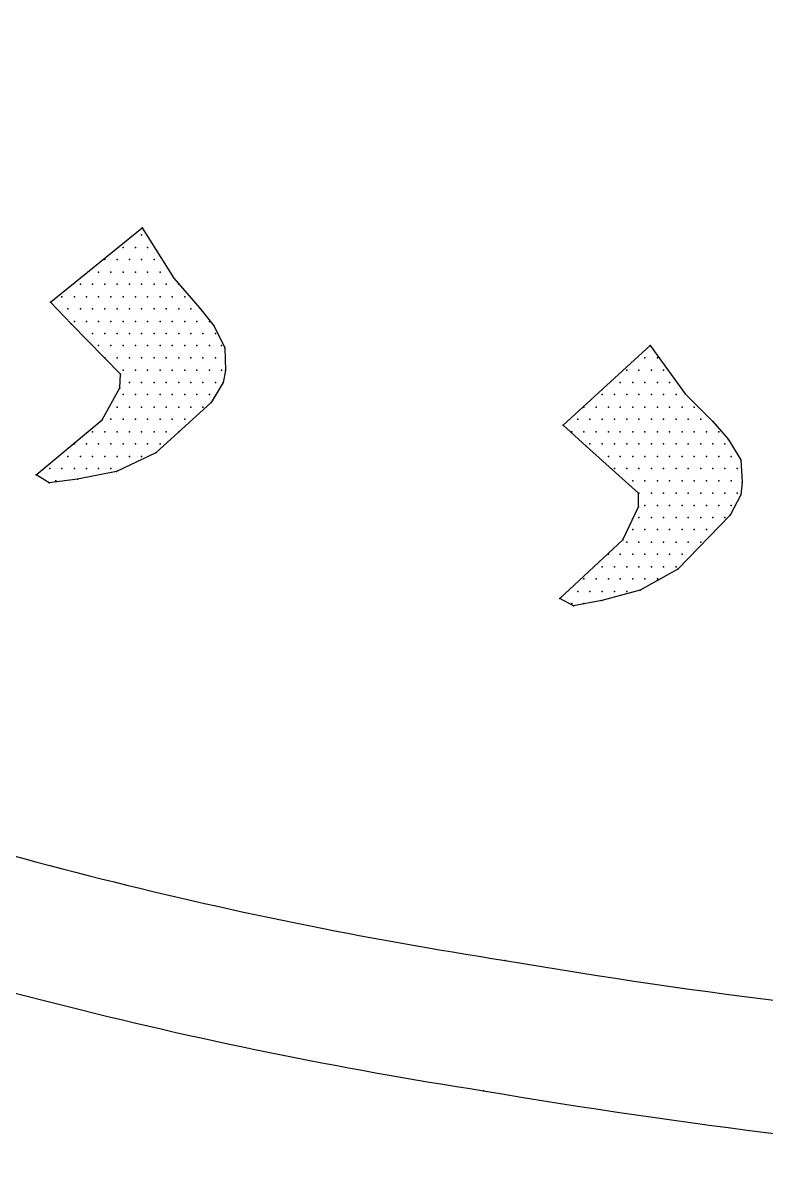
# Model space of a CAD drawing. Extents: x 204392 to 206166, y 706239 to 707835.
# Drawn here: x 204720.45 to 204733.52, y 707696.39 to 707716.73 of the extents above; entities that cross this region are included whole.
import ezdxf

# ---------------------------------------------------------------- set-up
doc = ezdxf.new("R2010")
doc.units = 0
doc.header["$LTSCALE"] = 7
doc.header["$MEASUREMENT"] = 0
doc.layers.add('FNCP001', color=2, linetype='Continuous')
doc.layers.add('KOTERET', color=1, linetype='Continuous')

# ---------------------------------------------------------------- blocks, each defined once
blk = doc.blocks.new('elips')
at = {"layer": 'KOTERET', "color": 1, "linetype": 'Continuous'}
for points in [[(183499.183, 676929.419, 0.06433), (183486.442, 676932.934, 0.055067), (183475.12, 676933.272, 0.081051), (183461.745, 676930.522, 0.05642), (183453.274, 676926.141, 0.170965), (183446.76, 676918.546, 0.076819), (183445.768, 676914.054, 0.118306), (183447.357, 676907.208, 0.129737), (183452.434, 676901.439, 0.070189), (183462.373, 676896.203, 0.047922), (183469.826, 676894.308, 0.049022), (183480.493, 676893.543, 0.072792), (183496.095, 676896.245, 0.1248), (183506.346, 676901.851, 0.103709), (183511.977, 676909.816, 0.036886), (183512.389, 676911.563, 0.106536), (183512.104, 676916.688, 0.106243), (183507.037, 676924.426, 0.106919), (183499.183, 676929.419)], [(183470.016, 676895.454, 0.049045), (183480.462, 676894.704, 0.072972), (183495.768, 676897.364, 0.125195), (183505.554, 676902.701, 0.103069), (183510.89, 676910.222, 0.035565), (183511.244, 676911.747, 0.105225), (183511.001, 676916.329, 0.105504), (183506.224, 676923.602, 0.107235), (183498.761, 676928.342, 0.064474), (183486.278, 676931.783, 0.055181), (183475.189, 676932.116, 0.081162), (183462.162, 676929.44, 0.05669), (183453.886, 676925.154, 0.171614), (183447.842, 676918.129, 0.076301), (183446.929, 676914.012, 0.117637), (183448.397, 676907.731, 0.130118), (183453.1, 676902.394, 0.070334), (183462.769, 676897.296, 0.047983), (183470.016, 676895.454)]]:
    blk.add_lwpolyline(points, format="xyb", dxfattribs=at)
at = {"layer": 'KOTERET', "color": 2, "linetype": 'Continuous'}
for points in [[(183466.015, 676901.244), (183466.823, 676901.898)], [(183466.823, 676901.898), (183467.102, 676901.455)], [(183466.817, 676901.835), (183466.817, 676901.835)], [(183466.654, 676901.724), (183466.654, 676901.724)], [(183466.765, 676901.724), (183466.765, 676901.724)], [(183466.87, 676901.724), (183466.87, 676901.724)], [(183466.495, 676901.619), (183466.495, 676901.619)], [(183466.601, 676901.619), (183466.601, 676901.619)], [(183466.712, 676901.619), (183466.712, 676901.619)], [(183466.817, 676901.619), (183466.817, 676901.619)], [(183466.928, 676901.619), (183466.928, 676901.619)], [(183466.437, 676901.508), (183466.437, 676901.508)], [(183466.548, 676901.508), (183466.548, 676901.508)], [(183466.654, 676901.508), (183466.654, 676901.508)], [(183466.765, 676901.508), (183466.765, 676901.508)], [(183466.87, 676901.508), (183466.87, 676901.508)], [(183466.981, 676901.508), (183466.981, 676901.508)], [(183466.279, 676901.402), (183466.279, 676901.402)], [(183466.385, 676901.402), (183466.385, 676901.402)], [(183466.495, 676901.402), (183466.495, 676901.402)], [(183466.601, 676901.402), (183466.601, 676901.402)], [(183466.712, 676901.402), (183466.712, 676901.402)], [(183466.817, 676901.402), (183466.817, 676901.402)], [(183466.928, 676901.402), (183466.928, 676901.402)], [(183467.034, 676901.402), (183467.034, 676901.402)], [(183467.102, 676901.455), (183467.329, 676901.191)], [(183467.145, 676901.402), (183467.145, 676901.402)], [(183466.115, 676901.291), (183466.115, 676901.291)], [(183466.226, 676901.291), (183466.226, 676901.291)], [(183466.332, 676901.291), (183466.332, 676901.291)], [(183466.437, 676901.291), (183466.437, 676901.291)], [(183466.548, 676901.291), (183466.548, 676901.291)], [(183466.654, 676901.291), (183466.654, 676901.291)], [(183466.765, 676901.291), (183466.765, 676901.291)], [(183466.87, 676901.291), (183466.87, 676901.291)], [(183466.981, 676901.291), (183466.981, 676901.291)], [(183467.087, 676901.291), (183467.087, 676901.291)], [(183467.197, 676901.291), (183467.197, 676901.291)], [(183466.2, 676901.049), (183466.015, 676901.244)], [(183466.168, 676901.186), (183466.168, 676901.186)], [(183466.279, 676901.186), (183466.279, 676901.186)], [(183466.385, 676901.186), (183466.385, 676901.186)], [(183466.495, 676901.186), (183466.495, 676901.186)], [(183466.601, 676901.186), (183466.601, 676901.186)], [(183466.712, 676901.186), (183466.712, 676901.186)], [(183466.817, 676901.186), (183466.817, 676901.186)], [(183466.928, 676901.186), (183466.928, 676901.186)], [(183467.034, 676901.186), (183467.034, 676901.186)], [(183467.145, 676901.186), (183467.145, 676901.186)], [(183467.25, 676901.186), (183467.25, 676901.186)], [(183467.329, 676901.191), (183467.456, 676901.033)], [(183466.226, 676901.075), (183466.226, 676901.075)], [(183466.332, 676901.075), (183466.332, 676901.075)], [(183466.437, 676901.075), (183466.437, 676901.075)], [(183466.548, 676901.075), (183466.548, 676901.075)], [(183466.654, 676901.075), (183466.654, 676901.075)], [(183466.765, 676901.075), (183466.765, 676901.075)], [(183466.87, 676901.075), (183466.87, 676901.075)], [(183466.981, 676901.075), (183466.981, 676901.075)], [(183467.087, 676901.075), (183467.087, 676901.075)], [(183467.197, 676901.075), (183467.197, 676901.075)], [(183467.303, 676901.075), (183467.303, 676901.075)], [(183467.414, 676901.075), (183467.414, 676901.075)], [(183466.633, 676900.61), (183466.2, 676901.049)], [(183466.385, 676900.969), (183466.385, 676900.969)], [(183466.495, 676900.969), (183466.495, 676900.969)], [(183466.601, 676900.969), (183466.601, 676900.969)], [(183466.712, 676900.969), (183466.712, 676900.969)], [(183466.817, 676900.969), (183466.817, 676900.969)], [(183466.928, 676900.969), (183466.928, 676900.969)], [(183467.034, 676900.969), (183467.034, 676900.969)], [(183467.145, 676900.969), (183467.145, 676900.969)], [(183467.25, 676900.969), (183467.25, 676900.969)], [(183467.356, 676900.969), (183467.356, 676900.969)], [(183467.456, 676901.033), (183467.551, 676900.843)], [(183467.467, 676900.969), (183467.467, 676900.969)], [(183466.437, 676900.864), (183466.437, 676900.864)], [(183466.548, 676900.864), (183466.548, 676900.864)], [(183466.654, 676900.864), (183466.654, 676900.864)], [(183466.765, 676900.864), (183466.765, 676900.864)], [(183466.87, 676900.864), (183466.87, 676900.864)], [(183466.981, 676900.864), (183466.981, 676900.864)], [(183467.087, 676900.864), (183467.087, 676900.864)], [(183467.197, 676900.864), (183467.197, 676900.864)], [(183467.303, 676900.864), (183467.303, 676900.864)], [(183467.414, 676900.864), (183467.414, 676900.864)], [(183467.519, 676900.864), (183467.519, 676900.864)], [(183470.528, 676900.162), (183471.293, 676900.864)], [(183471.293, 676900.864), (183471.599, 676900.436)], [(183466.495, 676900.753), (183466.495, 676900.753)], [(183466.601, 676900.753), (183466.601, 676900.753)], [(183466.712, 676900.753), (183466.712, 676900.753)], [(183466.817, 676900.753), (183466.817, 676900.753)], [(183466.928, 676900.753), (183466.928, 676900.753)], [(183467.034, 676900.753), (183467.034, 676900.753)], [(183467.145, 676900.753), (183467.145, 676900.753)], [(183467.25, 676900.753), (183467.25, 676900.753)], [(183467.356, 676900.753), (183467.356, 676900.753)], [(183467.467, 676900.753), (183467.467, 676900.753)], [(183467.551, 676900.843), (183467.556, 676900.642)], [(183471.246, 676900.753), (183471.246, 676900.753)], [(183471.357, 676900.753), (183471.357, 676900.753)], [(183466.627, 676900.489), (183466.633, 676900.61)], [(183466.654, 676900.647), (183466.654, 676900.647)], [(183466.765, 676900.647), (183466.765, 676900.647)], [(183466.87, 676900.647), (183466.87, 676900.647)], [(183466.981, 676900.647), (183466.981, 676900.647)], [(183467.087, 676900.647), (183467.087, 676900.647)], [(183467.197, 676900.647), (183467.197, 676900.647)], [(183467.303, 676900.647), (183467.303, 676900.647)], [(183467.414, 676900.647), (183467.414, 676900.647)], [(183467.519, 676900.647), (183467.519, 676900.647)], [(183467.556, 676900.642), (183467.535, 676900.537)], [(183471.087, 676900.647), (183471.087, 676900.647)], [(183471.193, 676900.647), (183471.193, 676900.647)], [(183471.304, 676900.647), (183471.304, 676900.647)], [(183471.409, 676900.647), (183471.409, 676900.647)], [(183466.469, 676900.209), (183466.627, 676900.489)], [(183466.712, 676900.537), (183466.712, 676900.537)], [(183466.817, 676900.537), (183466.817, 676900.537)], [(183466.928, 676900.537), (183466.928, 676900.537)], [(183467.034, 676900.537), (183467.034, 676900.537)], [(183467.145, 676900.537), (183467.145, 676900.537)], [(183467.25, 676900.537), (183467.25, 676900.537)], [(183467.356, 676900.537), (183467.356, 676900.537)], [(183467.535, 676900.537), (183467.43, 676900.362)], [(183467.467, 676900.537), (183467.467, 676900.537)], [(183471.029, 676900.537), (183471.029, 676900.537)], [(183471.14, 676900.537), (183471.14, 676900.537)], [(183471.246, 676900.537), (183471.246, 676900.537)], [(183471.357, 676900.537), (183471.357, 676900.537)], [(183471.462, 676900.537), (183471.462, 676900.537)], [(183466.654, 676900.431), (183466.654, 676900.431)], [(183466.765, 676900.431), (183466.765, 676900.431)], [(183466.87, 676900.431), (183466.87, 676900.431)], [(183467.43, 676900.362), (183466.944, 676899.919)], [(183466.981, 676900.431), (183466.981, 676900.431)], [(183467.087, 676900.431), (183467.087, 676900.431)], [(183467.197, 676900.431), (183467.197, 676900.431)], [(183467.303, 676900.431), (183467.303, 676900.431)], [(183467.414, 676900.431), (183467.414, 676900.431)], [(183470.871, 676900.431), (183470.871, 676900.431)], [(183470.977, 676900.431), (183470.977, 676900.431)], [(183471.087, 676900.431), (183471.087, 676900.431)], [(183471.193, 676900.431), (183471.193, 676900.431)], [(183471.304, 676900.431), (183471.304, 676900.431)], [(183471.409, 676900.431), (183471.409, 676900.431)], [(183471.52, 676900.431), (183471.52, 676900.431)], [(183471.599, 676900.436), (183471.842, 676900.193)], [(183466.601, 676900.32), (183466.601, 676900.32)], [(183466.712, 676900.32), (183466.712, 676900.32)], [(183466.817, 676900.32), (183466.817, 676900.32)], [(183466.928, 676900.32), (183466.928, 676900.32)], [(183467.034, 676900.32), (183467.034, 676900.32)], [(183467.145, 676900.32), (183467.145, 676900.32)], [(183467.25, 676900.32), (183467.25, 676900.32)], [(183467.356, 676900.32), (183467.356, 676900.32)], [(183470.707, 676900.32), (183470.707, 676900.32)], [(183470.818, 676900.32), (183470.818, 676900.32)], [(183470.924, 676900.32), (183470.924, 676900.32)], [(183471.029, 676900.32), (183471.029, 676900.32)], [(183471.14, 676900.32), (183471.14, 676900.32)], [(183471.246, 676900.32), (183471.246, 676900.32)], [(183471.357, 676900.32), (183471.357, 676900.32)], [(183471.462, 676900.32), (183471.462, 676900.32)], [(183471.573, 676900.32), (183471.573, 676900.32)], [(183471.679, 676900.32), (183471.679, 676900.32)], [(183465.889, 676899.724), (183466.469, 676900.209)], [(183466.548, 676900.215), (183466.548, 676900.215)], [(183466.654, 676900.215), (183466.654, 676900.215)], [(183466.765, 676900.215), (183466.765, 676900.215)], [(183466.87, 676900.215), (183466.87, 676900.215)], [(183466.981, 676900.215), (183466.981, 676900.215)], [(183467.087, 676900.215), (183467.087, 676900.215)], [(183467.197, 676900.215), (183467.197, 676900.215)], [(183470.729, 676899.977), (183470.528, 676900.162)], [(183470.655, 676900.215), (183470.655, 676900.215)], [(183470.76, 676900.215), (183470.76, 676900.215)], [(183470.871, 676900.215), (183470.871, 676900.215)], [(183470.977, 676900.215), (183470.977, 676900.215)], [(183471.087, 676900.215), (183471.087, 676900.215)], [(183471.193, 676900.215), (183471.193, 676900.215)], [(183471.304, 676900.215), (183471.304, 676900.215)], [(183471.409, 676900.215), (183471.409, 676900.215)], [(183471.52, 676900.215), (183471.52, 676900.215)], [(183471.626, 676900.215), (183471.626, 676900.215)], [(183471.737, 676900.215), (183471.737, 676900.215)], [(183471.842, 676900.193), (183471.979, 676900.04)], [(183466.385, 676900.104), (183466.385, 676900.104)], [(183466.495, 676900.104), (183466.495, 676900.104)], [(183466.601, 676900.104), (183466.601, 676900.104)], [(183466.712, 676900.104), (183466.712, 676900.104)], [(183466.817, 676900.104), (183466.817, 676900.104)], [(183466.928, 676900.104), (183466.928, 676900.104)], [(183467.034, 676900.104), (183467.034, 676900.104)], [(183467.145, 676900.104), (183467.145, 676900.104)], [(183470.602, 676900.104), (183470.602, 676900.104)], [(183470.707, 676900.104), (183470.707, 676900.104)], [(183470.818, 676900.104), (183470.818, 676900.104)], [(183470.924, 676900.104), (183470.924, 676900.104)], [(183471.029, 676900.104), (183471.029, 676900.104)], [(183471.14, 676900.104), (183471.14, 676900.104)], [(183471.246, 676900.104), (183471.246, 676900.104)], [(183471.357, 676900.104), (183471.357, 676900.104)], [(183471.462, 676900.104), (183471.462, 676900.104)], [(183471.573, 676900.104), (183471.573, 676900.104)], [(183471.679, 676900.104), (183471.679, 676900.104)], [(183471.789, 676900.104), (183471.789, 676900.104)], [(183471.895, 676900.104), (183471.895, 676900.104)], [(183471.979, 676900.04), (183472.09, 676899.856)], [(183466.226, 676899.998), (183466.226, 676899.998)], [(183466.332, 676899.998), (183466.332, 676899.998)], [(183466.437, 676899.998), (183466.437, 676899.998)], [(183466.548, 676899.998), (183466.548, 676899.998)], [(183466.654, 676899.998), (183466.654, 676899.998)], [(183466.765, 676899.998), (183466.765, 676899.998)], [(183466.87, 676899.998), (183466.87, 676899.998)], [(183466.981, 676899.998), (183466.981, 676899.998)], [(183471.188, 676899.565), (183470.729, 676899.977)], [(183470.76, 676899.998), (183470.76, 676899.998)], [(183470.871, 676899.998), (183470.871, 676899.998)], [(183470.977, 676899.998), (183470.977, 676899.998)], [(183471.087, 676899.998), (183471.087, 676899.998)], [(183471.193, 676899.998), (183471.193, 676899.998)], [(183471.304, 676899.998), (183471.304, 676899.998)], [(183471.409, 676899.998), (183471.409, 676899.998)], [(183471.52, 676899.998), (183471.52, 676899.998)], [(183471.626, 676899.998), (183471.626, 676899.998)], [(183471.737, 676899.998), (183471.737, 676899.998)], [(183471.842, 676899.998), (183471.842, 676899.998)], [(183471.948, 676899.998), (183471.948, 676899.998)], [(183466.168, 676899.887), (183466.168, 676899.887)], [(183466.279, 676899.887), (183466.279, 676899.887)], [(183466.385, 676899.887), (183466.385, 676899.887)], [(183466.495, 676899.887), (183466.495, 676899.887)], [(183466.944, 676899.919), (183466.596, 676899.755)], [(183466.601, 676899.887), (183466.601, 676899.887)], [(183466.712, 676899.887), (183466.712, 676899.887)], [(183466.817, 676899.887), (183466.817, 676899.887)], [(183470.924, 676899.887), (183470.924, 676899.887)], [(183471.029, 676899.887), (183471.029, 676899.887)], [(183471.14, 676899.887), (183471.14, 676899.887)], [(183471.246, 676899.887), (183471.246, 676899.887)], [(183471.357, 676899.887), (183471.357, 676899.887)], [(183471.462, 676899.887), (183471.462, 676899.887)], [(183471.573, 676899.887), (183471.573, 676899.887)], [(183471.679, 676899.887), (183471.679, 676899.887)], [(183471.789, 676899.887), (183471.789, 676899.887)], [(183471.895, 676899.887), (183471.895, 676899.887)], [(183472.006, 676899.887), (183472.006, 676899.887)], [(183472.09, 676899.856), (183472.101, 676899.66)], [(183466.01, 676899.782), (183466.01, 676899.782)], [(183466.115, 676899.782), (183466.115, 676899.782)], [(183466.226, 676899.782), (183466.226, 676899.782)], [(183466.596, 676899.755), (183466.253, 676899.687)], [(183466.332, 676899.782), (183466.332, 676899.782)], [(183466.437, 676899.782), (183466.437, 676899.782)], [(183466.548, 676899.782), (183466.548, 676899.782)], [(183470.977, 676899.782), (183470.977, 676899.782)], [(183471.087, 676899.782), (183471.087, 676899.782)], [(183471.193, 676899.782), (183471.193, 676899.782)], [(183471.304, 676899.782), (183471.304, 676899.782)], [(183471.409, 676899.782), (183471.409, 676899.782)], [(183471.52, 676899.782), (183471.52, 676899.782)], [(183471.626, 676899.782), (183471.626, 676899.782)], [(183471.737, 676899.782), (183471.737, 676899.782)], [(183471.842, 676899.782), (183471.842, 676899.782)], [(183471.948, 676899.782), (183471.948, 676899.782)], [(183472.059, 676899.782), (183472.059, 676899.782)], [(183466.005, 676899.655), (183465.889, 676899.724)], [(183466.253, 676899.687), (183466.005, 676899.655)], [(183466.063, 676899.671), (183466.063, 676899.671)], [(183471.14, 676899.671), (183471.14, 676899.671)], [(183471.246, 676899.671), (183471.246, 676899.671)], [(183471.357, 676899.671), (183471.357, 676899.671)], [(183471.462, 676899.671), (183471.462, 676899.671)], [(183471.573, 676899.671), (183471.573, 676899.671)], [(183471.679, 676899.671), (183471.679, 676899.671)], [(183471.789, 676899.671), (183471.789, 676899.671)], [(183471.895, 676899.671), (183471.895, 676899.671)], [(183472.006, 676899.671), (183472.006, 676899.671)], [(183472.101, 676899.66), (183472.09, 676899.55)], [(183471.188, 676899.444), (183471.188, 676899.565)], [(183471.193, 676899.565), (183471.193, 676899.565)], [(183471.304, 676899.565), (183471.304, 676899.565)], [(183471.409, 676899.565), (183471.409, 676899.565)], [(183471.52, 676899.565), (183471.52, 676899.565)], [(183471.626, 676899.565), (183471.626, 676899.565)], [(183471.737, 676899.565), (183471.737, 676899.565)], [(183471.842, 676899.565), (183471.842, 676899.565)], [(183471.948, 676899.565), (183471.948, 676899.565)], [(183472.09, 676899.55), (183471.995, 676899.37)], [(183472.059, 676899.565), (183472.059, 676899.565)], [(183471.051, 676899.154), (183471.188, 676899.444)], [(183471.246, 676899.455), (183471.246, 676899.455)], [(183471.357, 676899.455), (183471.357, 676899.455)], [(183471.462, 676899.455), (183471.462, 676899.455)], [(183471.573, 676899.455), (183471.573, 676899.455)], [(183471.679, 676899.455), (183471.679, 676899.455)], [(183471.789, 676899.455), (183471.789, 676899.455)], [(183471.895, 676899.455), (183471.895, 676899.455)], [(183472.006, 676899.455), (183472.006, 676899.455)], [(183471.193, 676899.349), (183471.193, 676899.349)], [(183471.304, 676899.349), (183471.304, 676899.349)], [(183471.409, 676899.349), (183471.409, 676899.349)], [(183471.52, 676899.349), (183471.52, 676899.349)], [(183471.995, 676899.37), (183471.536, 676898.895)], [(183471.626, 676899.349), (183471.626, 676899.349)], [(183471.737, 676899.349), (183471.737, 676899.349)], [(183471.842, 676899.349), (183471.842, 676899.349)], [(183471.948, 676899.349), (183471.948, 676899.349)], [(183471.14, 676899.243), (183471.14, 676899.243)], [(183471.246, 676899.243), (183471.246, 676899.243)], [(183471.357, 676899.243), (183471.357, 676899.243)], [(183471.462, 676899.243), (183471.462, 676899.243)], [(183471.573, 676899.243), (183471.573, 676899.243)], [(183471.679, 676899.243), (183471.679, 676899.243)], [(183471.789, 676899.243), (183471.789, 676899.243)], [(183470.496, 676898.636), (183471.051, 676899.154)], [(183471.087, 676899.133), (183471.087, 676899.133)], [(183471.193, 676899.133), (183471.193, 676899.133)], [(183471.304, 676899.133), (183471.304, 676899.133)], [(183471.409, 676899.133), (183471.409, 676899.133)], [(183471.52, 676899.133), (183471.52, 676899.133)], [(183471.626, 676899.133), (183471.626, 676899.133)], [(183471.737, 676899.133), (183471.737, 676899.133)], [(183470.924, 676899.027), (183470.924, 676899.027)], [(183471.029, 676899.027), (183471.029, 676899.027)], [(183471.14, 676899.027), (183471.14, 676899.027)], [(183471.246, 676899.027), (183471.246, 676899.027)], [(183471.357, 676899.027), (183471.357, 676899.027)], [(183471.462, 676899.027), (183471.462, 676899.027)], [(183471.573, 676899.027), (183471.573, 676899.027)], [(183470.871, 676898.916), (183470.871, 676898.916)], [(183470.977, 676898.916), (183470.977, 676898.916)], [(183471.087, 676898.916), (183471.087, 676898.916)], [(183471.193, 676898.916), (183471.193, 676898.916)], [(183471.536, 676898.895), (183471.204, 676898.71)], [(183471.304, 676898.916), (183471.304, 676898.916)], [(183471.409, 676898.916), (183471.409, 676898.916)], [(183471.52, 676898.916), (183471.52, 676898.916)], [(183470.707, 676898.811), (183470.707, 676898.811)], [(183470.818, 676898.811), (183470.818, 676898.811)], [(183470.924, 676898.811), (183470.924, 676898.811)], [(183471.029, 676898.811), (183471.029, 676898.811)], [(183471.14, 676898.811), (183471.14, 676898.811)], [(183471.246, 676898.811), (183471.246, 676898.811)], [(183471.357, 676898.811), (183471.357, 676898.811)], [(183470.618, 676898.573), (183470.496, 676898.636)], [(183470.866, 676898.621), (183470.618, 676898.573)], [(183470.655, 676898.7), (183470.655, 676898.7)], [(183470.76, 676898.7), (183470.76, 676898.7)], [(183471.204, 676898.71), (183470.866, 676898.621)], [(183470.871, 676898.7), (183470.871, 676898.7)], [(183470.977, 676898.7), (183470.977, 676898.7)], [(183471.087, 676898.7), (183471.087, 676898.7)], [(183470.602, 676898.594), (183470.602, 676898.594)], [(183470.707, 676898.594), (183470.707, 676898.594)]]:
    blk.add_lwpolyline(points, dxfattribs=at)
at = {"layer": 'KOTERET', "color": 1}
for p in [(183466.823, 676901.898), (183466.823, 676901.898), (183466.817, 676901.835), (183466.817, 676901.835), (183466.654, 676901.724), (183466.654, 676901.724), (183466.765, 676901.724), (183466.765, 676901.724), (183466.87, 676901.724), (183466.87, 676901.724), (183466.495, 676901.619), (183466.495, 676901.619), (183466.601, 676901.619), (183466.601, 676901.619), (183466.712, 676901.619), (183466.712, 676901.619), (183466.817, 676901.619), (183466.817, 676901.619), (183466.928, 676901.619), (183466.928, 676901.619), (183466.437, 676901.508), (183466.437, 676901.508), (183466.548, 676901.508), (183466.548, 676901.508), (183466.654, 676901.508), (183466.654, 676901.508), (183466.765, 676901.508), (183466.765, 676901.508), (183466.87, 676901.508), (183466.87, 676901.508), (183466.981, 676901.508), (183466.981, 676901.508), (183466.279, 676901.402), (183466.279, 676901.402), (183466.385, 676901.402), (183466.385, 676901.402), (183466.495, 676901.402), (183466.495, 676901.402), (183466.601, 676901.402), (183466.601, 676901.402), (183466.712, 676901.402), (183466.712, 676901.402), (183466.817, 676901.402), (183466.817, 676901.402), (183466.928, 676901.402), (183466.928, 676901.402), (183467.034, 676901.402), (183467.034, 676901.402), (183467.102, 676901.455), (183467.102, 676901.455), (183467.145, 676901.402), (183467.145, 676901.402), (183466.115, 676901.291), (183466.115, 676901.291), (183466.226, 676901.291), (183466.226, 676901.291), (183466.332, 676901.291), (183466.332, 676901.291), (183466.437, 676901.291), (183466.437, 676901.291), (183466.548, 676901.291), (183466.548, 676901.291), (183466.654, 676901.291), (183466.654, 676901.291), (183466.765, 676901.291), (183466.765, 676901.291), (183466.87, 676901.291), (183466.87, 676901.291), (183466.981, 676901.291), (183466.981, 676901.291), (183467.087, 676901.291), (183467.087, 676901.291), (183467.197, 676901.291), (183467.197, 676901.291), (183466.015, 676901.244), (183466.015, 676901.244), (183466.168, 676901.186), (183466.168, 676901.186), (183466.279, 676901.186), (183466.279, 676901.186), (183466.385, 676901.186), (183466.385, 676901.186), (183466.495, 676901.186), (183466.495, 676901.186), (183466.601, 676901.186), (183466.601, 676901.186), (183466.712, 676901.186), (183466.712, 676901.186), (183466.817, 676901.186), (183466.817, 676901.186), (183466.928, 676901.186), (183466.928, 676901.186), (183467.034, 676901.186), (183467.034, 676901.186), (183467.145, 676901.186), (183467.145, 676901.186), (183467.25, 676901.186), (183467.25, 676901.186), (183467.329, 676901.191), (183467.329, 676901.191), (183466.226, 676901.075), (183466.226, 676901.075), (183466.332, 676901.075), (183466.332, 676901.075), (183466.437, 676901.075), (183466.437, 676901.075), (183466.548, 676901.075), (183466.548, 676901.075), (183466.654, 676901.075), (183466.654, 676901.075), (183466.765, 676901.075), (183466.765, 676901.075), (183466.87, 676901.075), (183466.87, 676901.075), (183466.981, 676901.075), (183466.981, 676901.075), (183467.087, 676901.075), (183467.087, 676901.075), (183467.197, 676901.075), (183467.197, 676901.075), (183467.303, 676901.075), (183467.303, 676901.075), (183467.414, 676901.075), (183467.414, 676901.075), (183466.2, 676901.049), (183466.2, 676901.049), (183466.385, 676900.969), (183466.385, 676900.969), (183466.495, 676900.969), (183466.495, 676900.969), (183466.601, 676900.969), (183466.601, 676900.969), (183466.712, 676900.969), (183466.712, 676900.969), (183466.817, 676900.969), (183466.817, 676900.969), (183466.928, 676900.969), (183466.928, 676900.969), (183467.034, 676900.969), (183467.034, 676900.969), (183467.145, 676900.969), (183467.145, 676900.969), (183467.25, 676900.969), (183467.25, 676900.969), (183467.356, 676900.969), (183467.356, 676900.969), (183467.456, 676901.033), (183467.456, 676901.033), (183467.467, 676900.969), (183467.467, 676900.969), (183466.437, 676900.864), (183466.437, 676900.864), (183466.548, 676900.864), (183466.548, 676900.864), (183466.654, 676900.864), (183466.654, 676900.864), (183466.765, 676900.864), (183466.765, 676900.864), (183466.87, 676900.864), (183466.87, 676900.864), (183466.981, 676900.864), (183466.981, 676900.864), (183467.087, 676900.864), (183467.087, 676900.864), (183467.197, 676900.864), (183467.197, 676900.864), (183467.303, 676900.864), (183467.303, 676900.864), (183467.414, 676900.864), (183467.414, 676900.864), (183467.519, 676900.864), (183467.519, 676900.864), (183471.293, 676900.864), (183471.293, 676900.864), (183466.495, 676900.753), (183466.495, 676900.753), (183466.601, 676900.753), (183466.601, 676900.753), (183466.712, 676900.753), (183466.712, 676900.753), (183466.817, 676900.753), (183466.817, 676900.753), (183466.928, 676900.753), (183466.928, 676900.753), (183467.034, 676900.753), (183467.034, 676900.753), (183467.145, 676900.753), (183467.145, 676900.753), (183467.25, 676900.753), (183467.25, 676900.753), (183467.356, 676900.753), (183467.356, 676900.753), (183467.467, 676900.753), (183467.467, 676900.753), (183467.551, 676900.843), (183467.551, 676900.843), (183471.246, 676900.753), (183471.246, 676900.753), (183471.357, 676900.753), (183471.357, 676900.753), (183466.633, 676900.61), (183466.633, 676900.61), (183466.654, 676900.647), (183466.654, 676900.647), (183466.765, 676900.647), (183466.765, 676900.647), (183466.87, 676900.647), (183466.87, 676900.647), (183466.981, 676900.647), (183466.981, 676900.647), (183467.087, 676900.647), (183467.087, 676900.647), (183467.197, 676900.647), (183467.197, 676900.647), (183467.303, 676900.647), (183467.303, 676900.647), (183467.414, 676900.647), (183467.414, 676900.647), (183467.519, 676900.647), (183467.519, 676900.647), (183467.556, 676900.642), (183467.556, 676900.642), (183471.087, 676900.647), (183471.087, 676900.647), (183471.193, 676900.647), (183471.193, 676900.647), (183471.304, 676900.647), (183471.304, 676900.647), (183471.409, 676900.647), (183471.409, 676900.647), (183466.627, 676900.489), (183466.627, 676900.489), (183466.712, 676900.537), (183466.712, 676900.537), (183466.817, 676900.537), (183466.817, 676900.537), (183466.928, 676900.537), (183466.928, 676900.537), (183467.034, 676900.537), (183467.034, 676900.537), (183467.145, 676900.537), (183467.145, 676900.537), (183467.25, 676900.537), (183467.25, 676900.537), (183467.356, 676900.537), (183467.356, 676900.537), (183467.467, 676900.537), (183467.467, 676900.537), (183467.535, 676900.537), (183467.535, 676900.537), (183471.029, 676900.537), (183471.029, 676900.537), (183471.14, 676900.537), (183471.14, 676900.537), (183471.246, 676900.537), (183471.246, 676900.537), (183471.357, 676900.537), (183471.357, 676900.537), (183471.462, 676900.537), (183471.462, 676900.537), (183466.654, 676900.431), (183466.654, 676900.431), (183466.765, 676900.431), (183466.765, 676900.431), (183466.87, 676900.431), (183466.87, 676900.431), (183466.981, 676900.431), (183466.981, 676900.431), (183467.087, 676900.431), (183467.087, 676900.431), (183467.197, 676900.431), (183467.197, 676900.431), (183467.303, 676900.431), (183467.303, 676900.431), (183467.414, 676900.431), (183467.414, 676900.431), (183467.43, 676900.362), (183467.43, 676900.362), (183470.871, 676900.431), (183470.871, 676900.431), (183470.977, 676900.431), (183470.977, 676900.431), (183471.087, 676900.431), (183471.087, 676900.431), (183471.193, 676900.431), (183471.193, 676900.431), (183471.304, 676900.431), (183471.304, 676900.431), (183471.409, 676900.431), (183471.409, 676900.431), (183471.52, 676900.431), (183471.52, 676900.431), (183471.599, 676900.436), (183471.599, 676900.436), (183466.601, 676900.32), (183466.601, 676900.32), (183466.712, 676900.32), (183466.712, 676900.32), (183466.817, 676900.32), (183466.817, 676900.32), (183466.928, 676900.32), (183466.928, 676900.32), (183467.034, 676900.32), (183467.034, 676900.32), (183467.145, 676900.32), (183467.145, 676900.32), (183467.25, 676900.32), (183467.25, 676900.32), (183467.356, 676900.32), (183467.356, 676900.32), (183470.707, 676900.32), (183470.707, 676900.32), (183470.818, 676900.32), (183470.818, 676900.32), (183470.924, 676900.32), (183470.924, 676900.32), (183471.029, 676900.32), (183471.029, 676900.32), (183471.14, 676900.32), (183471.14, 676900.32), (183471.246, 676900.32), (183471.246, 676900.32), (183471.357, 676900.32), (183471.357, 676900.32), (183471.462, 676900.32), (183471.462, 676900.32), (183471.573, 676900.32), (183471.573, 676900.32), (183471.679, 676900.32), (183471.679, 676900.32), (183466.469, 676900.209), (183466.469, 676900.209), (183466.548, 676900.215), (183466.548, 676900.215), (183466.654, 676900.215), (183466.654, 676900.215), (183466.765, 676900.215), (183466.765, 676900.215), (183466.87, 676900.215), (183466.87, 676900.215), (183466.981, 676900.215), (183466.981, 676900.215), (183467.087, 676900.215), (183467.087, 676900.215), (183467.197, 676900.215), (183467.197, 676900.215), (183470.528, 676900.162), (183470.528, 676900.162), (183470.655, 676900.215), (183470.655, 676900.215), (183470.76, 676900.215), (183470.76, 676900.215), (183470.871, 676900.215), (183470.871, 676900.215), (183470.977, 676900.215), (183470.977, 676900.215), (183471.087, 676900.215), (183471.087, 676900.215), (183471.193, 676900.215), (183471.193, 676900.215), (183471.304, 676900.215), (183471.304, 676900.215), (183471.409, 676900.215), (183471.409, 676900.215), (183471.52, 676900.215), (183471.52, 676900.215), (183471.626, 676900.215), (183471.626, 676900.215), (183471.737, 676900.215), (183471.737, 676900.215), (183471.842, 676900.193), (183471.842, 676900.193), (183466.385, 676900.104), (183466.385, 676900.104), (183466.495, 676900.104), (183466.495, 676900.104), (183466.601, 676900.104), (183466.601, 676900.104), (183466.712, 676900.104), (183466.712, 676900.104), (183466.817, 676900.104), (183466.817, 676900.104), (183466.928, 676900.104), (183466.928, 676900.104), (183467.034, 676900.104), (183467.034, 676900.104), (183467.145, 676900.104), (183467.145, 676900.104), (183470.602, 676900.104), (183470.602, 676900.104), (183470.707, 676900.104), (183470.707, 676900.104), (183470.818, 676900.104), (183470.818, 676900.104), (183470.924, 676900.104), (183470.924, 676900.104), (183471.029, 676900.104), (183471.029, 676900.104), (183471.14, 676900.104), (183471.14, 676900.104), (183471.246, 676900.104), (183471.246, 676900.104), (183471.357, 676900.104), (183471.357, 676900.104), (183471.462, 676900.104), (183471.462, 676900.104), (183471.573, 676900.104), (183471.573, 676900.104), (183471.679, 676900.104), (183471.679, 676900.104), (183471.789, 676900.104), (183471.789, 676900.104), (183471.895, 676900.104), (183471.895, 676900.104), (183471.979, 676900.04), (183471.979, 676900.04), (183466.226, 676899.998), (183466.226, 676899.998), (183466.332, 676899.998), (183466.332, 676899.998), (183466.437, 676899.998), (183466.437, 676899.998), (183466.548, 676899.998), (183466.548, 676899.998), (183466.654, 676899.998), (183466.654, 676899.998), (183466.765, 676899.998), (183466.765, 676899.998), (183466.87, 676899.998), (183466.87, 676899.998), (183466.981, 676899.998), (183466.981, 676899.998), (183470.729, 676899.977), (183470.729, 676899.977), (183470.76, 676899.998), (183470.76, 676899.998), (183470.871, 676899.998), (183470.871, 676899.998), (183470.977, 676899.998), (183470.977, 676899.998), (183471.087, 676899.998), (183471.087, 676899.998), (183471.193, 676899.998), (183471.193, 676899.998), (183471.304, 676899.998), (183471.304, 676899.998), (183471.409, 676899.998), (183471.409, 676899.998), (183471.52, 676899.998), (183471.52, 676899.998), (183471.626, 676899.998), (183471.626, 676899.998), (183471.737, 676899.998), (183471.737, 676899.998), (183471.842, 676899.998), (183471.842, 676899.998), (183471.948, 676899.998), (183471.948, 676899.998), (183466.168, 676899.887), (183466.168, 676899.887), (183466.279, 676899.887), (183466.279, 676899.887), (183466.385, 676899.887), (183466.385, 676899.887), (183466.495, 676899.887), (183466.495, 676899.887), (183466.601, 676899.887), (183466.601, 676899.887), (183466.712, 676899.887), (183466.712, 676899.887), (183466.817, 676899.887), (183466.817, 676899.887), (183466.944, 676899.919), (183466.944, 676899.919), (183470.924, 676899.887), (183470.924, 676899.887), (183471.029, 676899.887), (183471.029, 676899.887), (183471.14, 676899.887), (183471.14, 676899.887), (183471.246, 676899.887), (183471.246, 676899.887), (183471.357, 676899.887), (183471.357, 676899.887), (183471.462, 676899.887), (183471.462, 676899.887), (183471.573, 676899.887), (183471.573, 676899.887), (183471.679, 676899.887), (183471.679, 676899.887), (183471.789, 676899.887), (183471.789, 676899.887), (183471.895, 676899.887), (183471.895, 676899.887), (183472.006, 676899.887), (183472.006, 676899.887), (183472.09, 676899.856), (183472.09, 676899.856), (183466.01, 676899.782), (183466.01, 676899.782), (183466.115, 676899.782), (183466.115, 676899.782), (183466.226, 676899.782), (183466.226, 676899.782), (183466.332, 676899.782), (183466.332, 676899.782), (183466.437, 676899.782), (183466.437, 676899.782), (183466.548, 676899.782), (183466.548, 676899.782), (183466.596, 676899.755), (183466.596, 676899.755), (183470.977, 676899.782), (183470.977, 676899.782), (183471.087, 676899.782), (183471.087, 676899.782), (183471.193, 676899.782), (183471.193, 676899.782), (183471.304, 676899.782), (183471.304, 676899.782), (183471.409, 676899.782), (183471.409, 676899.782), (183471.52, 676899.782), (183471.52, 676899.782), (183471.626, 676899.782), (183471.626, 676899.782), (183471.737, 676899.782), (183471.737, 676899.782), (183471.842, 676899.782), (183471.842, 676899.782), (183471.948, 676899.782), (183471.948, 676899.782), (183472.059, 676899.782), (183472.059, 676899.782), (183465.889, 676899.724), (183465.889, 676899.724), (183466.005, 676899.655), (183466.005, 676899.655), (183466.063, 676899.671), (183466.063, 676899.671), (183466.253, 676899.687), (183466.253, 676899.687), (183471.14, 676899.671), (183471.14, 676899.671), (183471.246, 676899.671), (183471.246, 676899.671), (183471.357, 676899.671), (183471.357, 676899.671), (183471.462, 676899.671), (183471.462, 676899.671), (183471.573, 676899.671), (183471.573, 676899.671), (183471.679, 676899.671), (183471.679, 676899.671), (183471.789, 676899.671), (183471.789, 676899.671), (183471.895, 676899.671), (183471.895, 676899.671), (183472.006, 676899.671), (183472.006, 676899.671), (183472.101, 676899.66), (183472.101, 676899.66), (183471.188, 676899.565), (183471.188, 676899.565), (183471.193, 676899.565), (183471.193, 676899.565), (183471.304, 676899.565), (183471.304, 676899.565), (183471.409, 676899.565), (183471.409, 676899.565), (183471.52, 676899.565), (183471.52, 676899.565), (183471.626, 676899.565), (183471.626, 676899.565), (183471.737, 676899.565), (183471.737, 676899.565), (183471.842, 676899.565), (183471.842, 676899.565), (183471.948, 676899.565), (183471.948, 676899.565), (183472.059, 676899.565), (183472.059, 676899.565), (183472.09, 676899.55), (183472.09, 676899.55), (183471.188, 676899.444), (183471.188, 676899.444), (183471.246, 676899.455), (183471.246, 676899.455), (183471.357, 676899.455), (183471.357, 676899.455), (183471.462, 676899.455), (183471.462, 676899.455), (183471.573, 676899.455), (183471.573, 676899.455), (183471.679, 676899.455), (183471.679, 676899.455), (183471.789, 676899.455), (183471.789, 676899.455), (183471.895, 676899.455), (183471.895, 676899.455), (183472.006, 676899.455), (183472.006, 676899.455), (183471.193, 676899.349), (183471.193, 676899.349), (183471.304, 676899.349), (183471.304, 676899.349), (183471.409, 676899.349), (183471.409, 676899.349), (183471.52, 676899.349), (183471.52, 676899.349), (183471.626, 676899.349), (183471.626, 676899.349), (183471.737, 676899.349), (183471.737, 676899.349), (183471.842, 676899.349), (183471.842, 676899.349), (183471.948, 676899.349), (183471.948, 676899.349), (183471.995, 676899.37), (183471.995, 676899.37), (183471.14, 676899.243), (183471.14, 676899.243), (183471.246, 676899.243), (183471.246, 676899.243), (183471.357, 676899.243), (183471.357, 676899.243), (183471.462, 676899.243), (183471.462, 676899.243), (183471.573, 676899.243), (183471.573, 676899.243), (183471.679, 676899.243), (183471.679, 676899.243), (183471.789, 676899.243), (183471.789, 676899.243), (183471.051, 676899.154), (183471.051, 676899.154), (183471.087, 676899.133), (183471.087, 676899.133), (183471.193, 676899.133), (183471.193, 676899.133), (183471.304, 676899.133), (183471.304, 676899.133), (183471.409, 676899.133), (183471.409, 676899.133), (183471.52, 676899.133), (183471.52, 676899.133), (183471.626, 676899.133), (183471.626, 676899.133), (183471.737, 676899.133), (183471.737, 676899.133), (183470.924, 676899.027), (183470.924, 676899.027), (183471.029, 676899.027), (183471.029, 676899.027), (183471.14, 676899.027), (183471.14, 676899.027), (183471.246, 676899.027), (183471.246, 676899.027), (183471.357, 676899.027), (183471.357, 676899.027), (183471.462, 676899.027), (183471.462, 676899.027), (183471.573, 676899.027), (183471.573, 676899.027), (183470.871, 676898.916), (183470.871, 676898.916), (183470.977, 676898.916), (183470.977, 676898.916), (183471.087, 676898.916), (183471.087, 676898.916), (183471.193, 676898.916), (183471.193, 676898.916), (183471.304, 676898.916), (183471.304, 676898.916), (183471.409, 676898.916), (183471.409, 676898.916), (183471.52, 676898.916), (183471.52, 676898.916), (183471.536, 676898.895), (183471.536, 676898.895), (183470.707, 676898.811), (183470.707, 676898.811), (183470.818, 676898.811), (183470.818, 676898.811), (183470.924, 676898.811), (183470.924, 676898.811), (183471.029, 676898.811), (183471.029, 676898.811), (183471.14, 676898.811), (183471.14, 676898.811), (183471.246, 676898.811), (183471.246, 676898.811), (183471.357, 676898.811), (183471.357, 676898.811), (183470.496, 676898.636), (183470.496, 676898.636), (183470.655, 676898.7), (183470.655, 676898.7), (183470.76, 676898.7), (183470.76, 676898.7), (183470.866, 676898.621), (183470.866, 676898.621), (183470.871, 676898.7), (183470.871, 676898.7), (183470.977, 676898.7), (183470.977, 676898.7), (183471.087, 676898.7), (183471.087, 676898.7), (183471.204, 676898.71), (183471.204, 676898.71), (183470.602, 676898.594), (183470.602, 676898.594), (183470.618, 676898.573), (183470.618, 676898.573), (183470.707, 676898.594), (183470.707, 676898.594), (183470.016, 676895.454), (183469.826, 676894.308)]:
    blk.add_point(p, dxfattribs=at)

msp = doc.modelspace()

# ---------------------------------------------------------------- block references
at = {"layer": 'FNCP001', "xscale": 2, "yscale": 2, "zscale": 2}
msp.add_blockref('elips', (-162211.1, -646090.662), dxfattribs=at)

doc.saveas('drawing.dxf')
